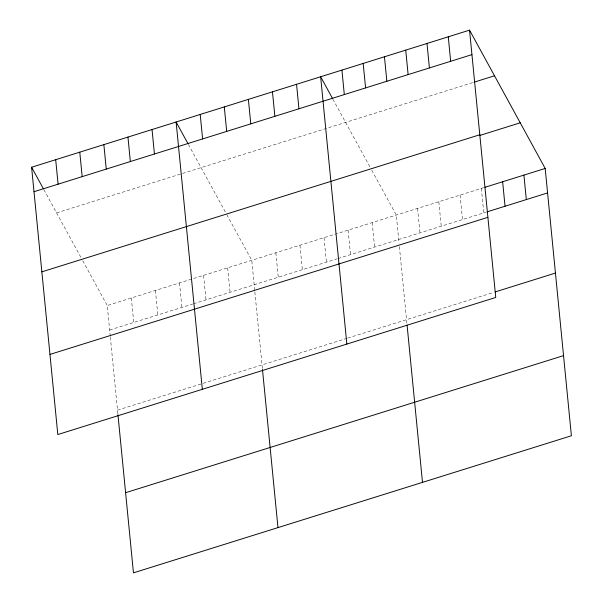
<?xml version="1.0" encoding="UTF-8"?>
<svg xmlns="http://www.w3.org/2000/svg" width="603" height="603" viewBox="0 0 603 603"><rect width="100%" height="100%" fill="white"/><g stroke="black" fill="none" stroke-linecap="round" stroke-linejoin="round"><path stroke-width="0.45" stroke-dasharray="3.02 2.26" d="M56.569 212.874L473.234 82.445M110.259 336.24L107.251 305.533L484.028 187.586M109.648 330.007L192.613 304.04M193.503 303.761L337.13 258.8M338.027 258.521L486.433 212.068M117.502 410.146L202.254 383.621M203.143 383.335L346.778 338.381M347.667 338.102L493.405 292.478M332.901 99.178L369.971 166.941M371.765 170.219L396.284 215.052L399.035 243.092M188.385 144.418L225.899 213.01M226.803 214.66L251.768 260.292L254.783 291M43.868 189.659L81.382 258.25M82.724 260.7L107.251 305.533M481.375 188.422L483.772 212.897M460.104 195.078L462.501 219.552M438.833 201.741L441.23 226.215M417.562 208.397L419.959 232.871M399.382 246.657L406.995 324.256M372.202 222.597L374.599 247.072M348.112 230.135L350.516 254.609M324.03 237.672L326.427 262.147M299.94 245.217L302.344 269.692M275.857 252.755L278.254 277.229M254.865 291.89L262.388 368.576M227.678 267.838L230.082 292.312M203.595 275.375L205.992 299.849M179.506 282.913L181.91 307.387M155.423 290.458L157.82 314.932M131.333 297.995L133.738 322.469M110.349 337.13L117.864 413.816"/><path stroke-width="0.9" d="M469.541 30.15L495.749 297.467L57.813 434.552L31.605 167.242L469.541 30.15L545.187 168.448L571.395 435.758L133.459 572.85L117.954 414.736M34.002 191.716L471.938 54.624M474.116 82.166L494.505 75.79M41.863 271.847L479.8 134.763M479.453 135.569L520.223 122.808M484.918 187.314L545.187 168.448M487.314 211.789L547.584 192.922M49.959 354.421L487.895 217.329M495.176 291.927L555.446 273.061M125.605 492.711L563.541 355.627M332.464 98.379L320.645 76.762L346.853 344.079M187.948 143.62L176.121 122.002L202.337 389.312M31.605 167.242L43.431 188.86M523.917 175.104L526.313 199.578M502.646 181.759L505.043 206.241M448.27 36.806L450.667 61.287M426.999 43.469L429.396 67.943M405.729 50.124L408.125 74.599M384.458 56.788L386.855 81.262M407.085 325.175L422.499 482.37M363.187 63.443L365.584 87.917M341.916 70.099L344.313 94.573M296.555 84.299L298.952 108.774M272.466 91.837L274.87 116.319M248.383 99.382L250.78 123.856M262.478 369.496L277.975 527.61M224.293 106.919L226.698 131.394M200.211 114.457L202.608 138.931M152.039 129.539L154.436 154.014M127.949 137.077L130.346 161.551M103.859 144.622L106.264 169.096M79.777 152.16L82.174 176.634M55.687 159.697L58.092 184.171"/></g></svg>
